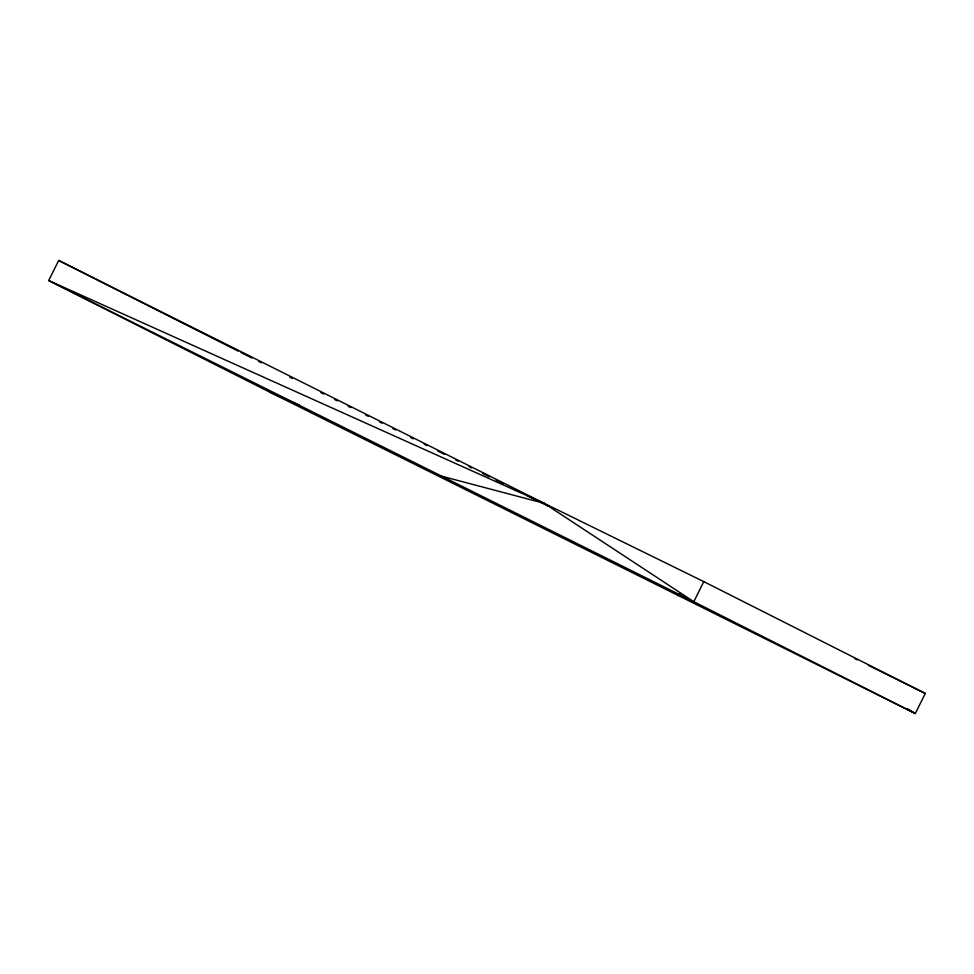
<?xml version="1.0" encoding="UTF-8"?>
<svg xmlns="http://www.w3.org/2000/svg" width="974" height="974" viewBox="0 0 974 974"><rect width="100%" height="100%" fill="white"/><g stroke="black" fill="none" stroke-linecap="round" stroke-linejoin="round"><path stroke-width="1.46" d="M58.708 260.472L48.7 280.536L270.2 392.376L915.292 713.528L925.3 693.464L703.8 581.624L544.137 503.302L58.708 260.472L238.326 351.176M703.8 581.624L693.805 601.688L915.292 713.528L907.512 708.78M677.441 595.711L679.767 593.933M439.676 475.665L544.137 503.302L693.805 601.688L48.7 280.536L544.137 503.302M270.2 392.376L299.408 405.245M854.697 658.521L857.412 659.873M868.272 665.242L925.3 693.464M289.704 377.06L292.419 378.423M320.945 392.668L323.672 394.02M334.532 399.45L337.248 400.813M348.12 406.231L350.835 407.595M365.774 415.058L368.489 416.409M379.361 421.839L382.076 423.191M392.948 428.621L395.663 429.984M410.602 437.436L413.317 438.799M424.189 444.229L426.904 445.581M437.764 451.011L444.558 454.408M455.43 459.825L458.145 461.189M469.005 466.619L471.733 467.97M482.593 473.401L489.386 476.785M496.18 480.182L502.974 483.579M513.834 488.997L520.627 492.394M527.421 495.79L534.215 499.175M541.008 502.572L547.79 505.956M241.028 352.539L251.84 357.994M258.585 361.403L261.288 362.766"/></g></svg>
